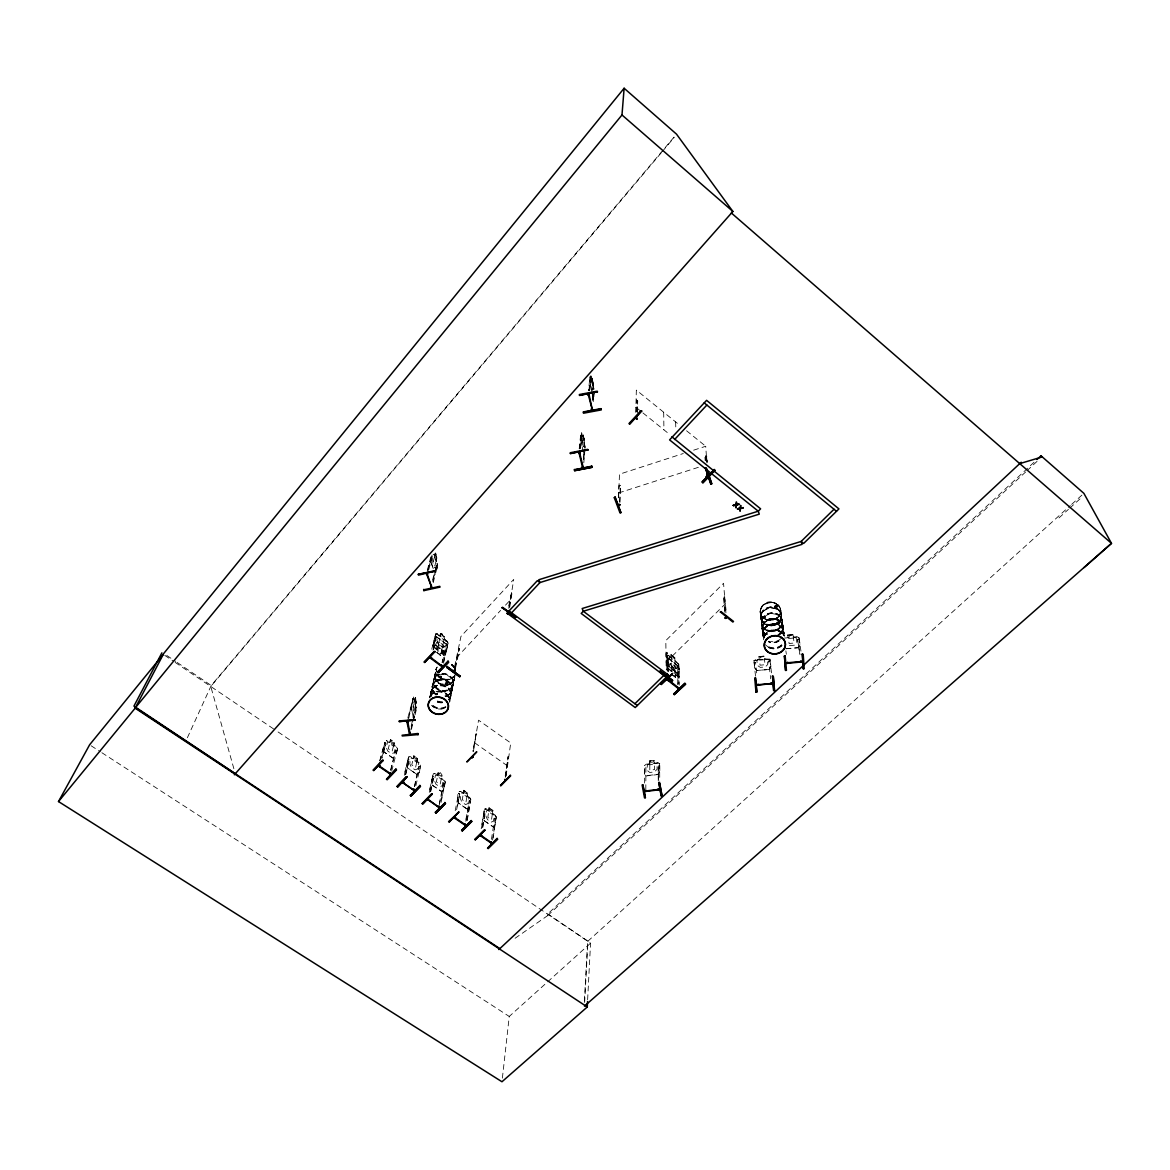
<?xml version="1.0" encoding="UTF-8"?>
<svg xmlns="http://www.w3.org/2000/svg" width="1170" height="1170" viewBox="0 0 1170 1170"><rect width="100%" height="100%" fill="white"/><g stroke="black" fill="none" stroke-linecap="round" stroke-linejoin="round"><path stroke-width="0.75" stroke-dasharray="5 3.75" d="M454.545 675.485L454.647 678.117L454.662 675.865M782.291 622.089L782.291 622.03A10.354 8.95 -7.4 0 0 766.54 615.274A10.354 8.95 -7.4 0 0 767.067 630.776A10.354 8.95 -7.4 0 0 782.291 622.118L783.724 632.107M649.657 760.924L654.717 760.442L649.657 760.924L649.642 763.776M649.818 760.997L649.833 763.995L644.611 765.56L646.206 764.2L657.979 762.884L659.778 763.674L659.822 771.41L658.081 774.511L646.089 775.973L644.553 773.282M453.273 683.616L453.273 681.525M454.545 677.693L455.539 672.838M645.811 789.721L645.898 767.14L644.509 767.301L645.898 767.14M644.451 783.081L644.597 765.414M644.714 773.238L644.758 765.429M434.845 675.28L433.69 680.34M637.036 411.65L637.694 400.974L636.48 399.994L637.284 401.412M637.401 412.908L637.694 400.974M433.47 681.291L431.116 691.616L431.745 689.583M635.763 412.352L636.348 390.107L679.726 425.222M636.188 411.913L636.48 399.994M761.524 622.425L760.939 617.541L761.377 619.808M430.911 692.596L429.726 697.832A10.106 8.512 11.7 0 1 440.944 691.046A10.106 8.512 11.7 0 1 449.646 701.166L450.713 695.974M430.955 562.258L432.139 555.121M433.236 568.605L431.072 562.2L431.218 558.236M619.72 501.901L620.466 485.009L618.988 485.477L618.652 497.82M619.924 502.427L620.466 485.009M618.462 497.294L619.515 474.186L683.295 453.521M587.632 999.692L590.558 943.166L277.129 731.323M584.386 1001.008L587.515 943.181M584.634 1002.514L587.954 941.119L1070.316 505.572M781.458 616.283A10.281 8.907 -7.5 0 0 765.809 609.468A10.281 8.907 -7.5 0 0 766.35 624.912A10.281 8.907 -7.5 0 0 781.458 616.283L781.472 616.195A10.311 8.921 -7.5 0 0 765.809 609.453A10.311 8.921 -7.5 0 0 766.335 624.926A10.311 8.921 -7.5 0 0 781.487 616.283L782.174 621.138M673.423 668.319L669.971 662.981L672.648 668.26C667.851 668.07 671.609 672.063 673.51 669.562L676.816 674.637L674.271 669.562C680.706 667.456 672.399 667.412 673.276 668.319M593.058 397.727L590.265 384.901L593.058 397.727L594.331 391.76M593.234 394.758L592.605 401.763L593.365 394.919M515.092 938.267L547.589 915.671L547.75 913.931L1034.309 462.004M593.219 401.661L593.863 394.466M594.302 391.614L593.833 397.434M593.146 382.897L592.459 379.665M593.19 383.497C593.731 390.955 592.342 372.25 591.903 380.513L590.631 375.57M593.131 386.217L592.78 390.122L592.035 381.171L593.804 389.157M592.283 400.272L592.751 395.021M592.254 378.173L591.084 382.327L592.254 390.122M583.508 459.561L584.137 452.79M584.473 448.125L584.4 439.803L582.148 433.368L585.409 448.066M583.596 459.693L584.225 452.936M583.786 462.823L584.737 452.673M584.02 454.603L585.088 449.616M413.58 718.731L411.504 708.376L411.898 704.267M584.166 439.306L584.093 440.052L583.42 436.205M584.225 439.847L584.24 442.114M589.051 390.4L589.885 376.842L588.554 390.59M584.122 442.743L583.728 446.896L582.558 442.026L582.967 437.902L585.219 448.11M589.168 390.473L590.674 375.789L591.084 376.725M590.323 381.259L590.689 376.93M589.665 390.283L590.484 376.725M583.245 434.977L583.04 437.156L582.338 435.284L581.929 439.408L583.157 447.072M579.735 448.651L581.329 433.763L580.335 448.534M579.823 448.739L581.49 432.52L582.148 433.368M581.124 438.56L581.68 432.49M760.836 616.663L760.251 611.778M579.208 448.856L580.744 433.88M760.032 611.866L761.29 607.23M761.085 614.338L761.1 619.442M761.509 622.484L761.787 620.144M762.255 625.848L761.992 628.48L763.22 623.537M764.2 617.146L765.136 616.502M763.089 631.098C762.811 640.56 760.88 616.59 762.05 625.526M502.383 1078.126L509.242 1016.452L590.558 943.166M767.242 633.57C765.56 633.409 767.608 634.184 766.467 634.184M766.496 633.145L767.432 634.418L765.926 633.862M774.774 606.133L775.3 607.332L776.31 607.098M775.242 605.855L774.613 606.367M775.754 607.157L776.558 605.811L776.441 606.864M776.792 605.987L776.47 607.128M776.88 623.098L777.977 622.045M778.942 622.572L778.459 622.074M773.472 619.793C792.222 612.934 770.679 592.166 761.246 607.201M780.624 612.948L780.902 610.579M781.194 618.535L781.648 615.844M782.013 624.37L782.481 621.665A10.515 9.097 -7.4 0 0 766.408 614.806A10.515 9.097 -7.4 0 0 766.95 630.557A10.515 9.097 -7.4 0 0 782.408 621.767M783.227 626.944L781.955 631.873M784.032 632.648L783.724 635.061A10.632 9.17 -7.2 0 0 773.004 624.195A10.632 9.17 -7.2 0 0 763.206 636.378M505.221 775.915L508.248 756.376L505.776 776.31M505.323 777.319L508.248 756.376M506.113 775.973L510.72 742.965L478.559 720.179L473.177 750.979M492.526 840.075L495.846 818.868L494.442 818.459L495.524 819.19M493.096 838.012L496.197 817.026M493.243 826.941L494.968 824.967L496.329 817.069L494.939 815.256M491.429 839.329L494.764 818.137M492.877 810.459L492.482 813.457L494.252 815.68L493.447 821.15L491.151 822.174L487.48 819.644L485.872 815.929L486.705 810.474L488.797 810.854L489.235 807.944L492.775 810.547M488.694 810.956L489.133 807.753L488.694 810.664M482.523 827.497L485.257 811.57L484.175 810.825L481.162 828.477M482.859 827.175L485.257 811.57M481.484 828.155L484.175 810.825M496.226 817.172L495.1 815.095L486.033 808.821L484.614 809.011L483.4 816.865L484.175 820.711L493.433 827.014L495.071 824.865M508.76 608.298L511.729 591.742L508.306 607.961M509.257 606.952L513.732 579.399L460.951 636.436L454.194 668.655M509.71 607.288L512.167 592.064M466.918 820.638L470.442 801.362L469.36 800.616L465.514 821.603M467.24 820.316L470.837 799.534M465.835 821.281L469.36 800.616M473.397 751.725L476.19 733.78L472.841 751.33M463.276 793.406L463.773 790.247L467.707 792.967L467.21 795.849M463.89 790.437L463.378 793.304L461.229 792.909L460.263 798.306L461.843 802.02L465.558 804.565L467.941 803.6L468.863 798.174L467.064 795.849M455.203 810.708L458.64 793.231L459.737 793.977L456.958 809.421M457.762 799.373C457.221 785.377 462.311 793.041 469.755 797.604L470.969 799.578M456.622 809.742L459.737 793.977M439.291 805.048L443.649 782.891L444.746 783.651L440.754 802.737M441.075 802.401L445.185 781.838M445.331 781.896L443.81 789.633L441.763 791.681L432.3 785.172L431.745 781.326L433.47 773.765L434.772 773.75C437.024 772.975 448.403 785.699 444.117 779.907M439.306 803.673L443.649 782.891M437.565 775.666L438.253 772.726L441.865 775.403M438.033 772.639C436.936 782.496 436.527 765.326 442.114 775.286L441.543 778.138M430.75 791.461L433.924 776.193L432.812 775.432L428.951 792.719M453.302 683.616L454.326 678.571L453.667 680.633M454.647 668.991L459.152 648.341L458.698 649.599M455.101 667.704L459.152 648.341M429.273 792.382L433.353 773.648L434.743 773.604M455.554 668.026L459.591 648.663M430.428 791.797L433.924 776.193M447.393 684.084L445.814 683.295M447.32 684.362L447.627 683.251M415.862 785.699L420.688 765.107M443.547 661.898L447.642 644.714L446.516 643.851L442.026 662.717M419.226 772.726L420.791 765.005M443.532 663.214L448.095 643.032M414.355 786.606L418.875 766.379L420.308 766.803L418.875 766.379M414.677 786.269L419.196 766.043M442.377 662.352L446.516 643.851M416.871 761.392L417.514 758.569L413.756 755.981M417.602 758.467L417.12 761.29M436.234 669.386A9.784 8.336 12 0 1 436.878 667.309A9.813 8.351 12 0 0 436.22 669.372L435.065 674.344L435.723 672.282A9.857 8.38 11.9 0 0 443.562 684.245A9.857 8.38 11.9 0 0 454.53 675.397M440.929 633.57L440.329 636.173L438.063 635.485L436.907 640.385L438.501 644.056L442.377 646.952L444.936 646.396L446.048 641.482L444.176 639.069L444.761 636.465M444.088 654.893L441.163 652.699L440.563 655.697L441.178 653.006M413.112 758.789L413.741 755.688L417.763 758.467M413.858 755.879L413.215 758.686L410.977 758.233L409.734 763.527L411.24 767.213L415.043 769.816L417.588 768.924L418.772 763.615L416.973 761.29M440.695 633.496C451.093 643.237 438.721 627.471 440.212 636.29L437.287 633.979L446.998 641.087L448.242 643.091L445.565 655.171L444.03 655.141L434.275 647.829L433.017 645.781L435.737 633.921L437.317 634.111M404.293 775.271L408.827 756.727L410.348 756.61L419.737 763.074L420.922 765.063M408.944 756.844L407.175 764.405L407.745 768.017L417.193 774.628L407.613 768.046M405.493 774.701L409.354 759.257L408.242 758.496L403.972 775.608M405.815 774.365L409.354 759.257M433.163 645.855L435.986 633.95M432.929 650.052C435.094 648.092 435.43 632.312 436.088 636.67M433.28 649.686L436.439 636.304M416.286 709.941L414.385 717.473M431.759 649.174L435.298 635.442M411.153 726.234L412.834 719.214M413.259 717.459C413.068 711.726 416.725 711.17 414.941 710.439M410.86 729.714L415.482 710.395M411.518 729.173L416.242 707.543M415.511 699.06L415.818 702.585M416.037 701.678L415.511 704.735L416.33 702L415.467 697.642M414.648 700.596L415.291 697.656M415.467 697.876L412.908 704.398L413.639 712.91L414.619 712.896L415.847 707.762L416.286 701.956L415.306 697.89M407.862 717.736L413.098 698.519L408.652 718.906M407.248 722.446L413.522 696.94L416.213 707.572M411.928 704.398L413.697 696.925M390.531 770.313L395.533 750.292L396.981 750.731L395.533 750.292M390.868 769.977L395.855 749.955M391.687 771.103L397.391 749.049C397.083 744.603 382.78 739.791 387.007 740.61M397.493 748.946L395.767 756.581M394.363 742.409L393.72 745.305L394.524 742.423L390.458 739.615L389.756 742.394M433.207 582.718L435.401 574.134M435.84 572.408L437.522 565.783M436.907 569.205L437.697 565.739M432.651 579.808L434.845 571.223M435.284 569.512L436.702 565.958L433.09 581.124M432.768 581.402L436.702 565.958M436.571 557.373L436.366 558.178L435.62 554.536M436.776 557.783L436.147 560.24L436.951 557.754M389.756 742.687L390.575 739.791L394.261 742.526M380.001 760.588L384.798 742.321L385.924 743.096L382.02 758.058M383.482 748.288L385.413 740.566M381.698 758.394L385.924 743.096M434.655 555.808C435.401 545.981 438.94 567.114 435.255 553.132M435.459 553.337L434.83 555.779L433.807 554.214L432.608 558.792L432.9 563.165L434.406 567.625L435.723 568.006L436.907 563.384L436.308 560.196M428.776 569.688L432.359 556.101M379.68 760.939L384.798 742.321M427.313 570.185L431.364 554.902M427.869 570.068L431.92 554.99M427.313 573.212L432.096 554.946M450.742 695.974L448.812 699.777M436.659 667.324L436 669.445L437.96 665.423M434.728 674.783L436.717 670.702L435.445 672.589A10.018 8.512 11.9 0 0 443.459 684.713A10.018 8.512 11.9 0 0 454.603 675.733M433.69 680.37L435.576 676.523M432.052 686.541L434.128 682.315M430.779 694.439L431.467 689.905L433.017 687.784M429.683 697.861L430.326 695.784M440.066 677.02L441.178 676.128M440.578 677.006L441.397 676.567L440.607 677.05M436.322 693.591L436.234 694.219A9.945 8.409 11.8 0 1 436.191 680.677A9.945 8.409 11.8 0 1 451.357 684.962A10.018 8.482 11.8 0 1 443.547 696.369M436.79 694.263L437.595 693.751M445.77 682.929L445.814 684.289M447.569 683.704L447.145 684.509M453.96 680.297L454.662 678.176M452.439 686.644L452.454 686.644A9.93 8.424 11.9 0 0 441.982 674.49A9.93 8.424 11.9 0 0 435.445 687.667A9.93 8.424 11.9 0 0 452.395 686.717C454.662 677.942 450.099 701.722 450.947 692.859M452.702 686.322L453.404 684.187M451.532 692.07L452.263 689.671M450.362 697.671L451.064 695.521M760.909 614.616L763.542 610.287M761.07 614.411L762.006 612.188M762.708 617.994L761.334 622.879L763.147 627.646M765.502 617.248L764.025 617.511M762.313 626.067C764.493 616.692 779.659 615.522 782.759 624.809M763.059 631.215L764.025 628.933L762.621 633.862L763.366 636.655A10.471 9.024 -7.2 0 1 773.063 624.692A10.471 9.024 -7.2 0 1 783.564 635.471L783.841 633.028L784.222 635.617M774.657 606.279L776.002 605.519M764.741 634.974L763.337 639.902A10.705 9.199 -7.1 0 1 772.361 630.06A10.705 9.199 -7.1 0 1 784.324 636.129M779.118 623.215L778.313 623.946M780.273 620.641L781.37 618.243M781.077 626.491L782.189 624.078M782.935 629.387L778.167 635.237M187.375 737.743L211.229 685.488L674.169 136.948M451.576 691.85L450.172 693.956M798.554 647.595L799.958 644.67M786.006 648.765L798.7 647.683L800.163 644.831L799.022 637.518L793.479 637.24L792.909 634.549M432.724 684.377L435.986 680.721M769.392 669.459L756.697 670.468L769.392 669.459L770.913 666.578L770.006 659.163L755.586 659.529L753.992 660.801L755.674 659.617M769.26 669.386L770.723 666.417M659.617 771.264L657.935 774.291L646.191 775.725M435.372 676.699L433.368 680.779L433.5 683.382M440.066 676.465L440.739 676.055M441.529 677.269L441.587 676.479M430.063 696.062L431.613 693.971M437.463 694.059L436.351 693.488L436.936 694.717M445.682 683.47L447.452 683.207M452.424 682.388L453.945 680.355M451.167 688.428L452.688 686.38L449.412 689.817M450.348 697.729L449.002 699.616A10.208 8.614 11.8 0 0 443.474 685.693A10.208 8.614 11.8 0 0 430.838 694.541M413.595 718.526L414.531 717.298L413.419 718.541M667.309 662.469L668.45 666.242L677.737 673.54L679.009 671.653M762.591 618.111L764.244 616.078M765.034 617.453L765.107 616.663M763.279 623.785L769.538 619.106M763.908 629.05L765.575 627.018M764.624 635.076L766.306 633.028M777.041 623.581L780.375 620.539M779.527 628.407L781.194 626.389M780.331 633.862L781.984 631.902M667.295 660.246L668.728 658.52L677.927 665.788L679.214 669.43L677.722 665.92M667.427 660.363L668.816 658.695M661.226 152.831L210.775 686.468L234.307 770.24M662.395 151.427L674.183 137.46M456.475 657.774L500.599 610.418M505.498 605.153L510.398 599.888M457.865 799.271L458.333 803.059L467.693 809.494L469.55 807.505M467.62 809.333L469.521 807.3M397.639 748.99L396.454 747.016M393.647 758.452L383.877 751.9L383.438 748.098L383.877 751.9L393.544 758.555L395.621 756.463M406.926 764.434L407.643 768.134M434.816 638.557L436.863 637.021L446.574 644.319L447.013 647.931M434.743 644.553L444.659 651.778L434.743 644.553L434.187 640.838L434.86 644.538M436.863 637.021L446.472 644.436L447.159 648.019M433.017 645.781L437.258 649.774M446.896 641.189L444.073 639.171M446.56 650.301L444.541 651.88M705.568 459.927L705.729 455.891L706.899 456.841L707.294 462.282M706.899 456.841L704.983 457.733L705.232 461.36M432.3 785.172L441.763 791.681M476.731 734.19L475.854 734.131M458.64 793.231L459.415 794.313M457.616 799.3L458.45 803.029M467.693 809.494L458.435 802.956M441.69 791.52L443.679 789.531M484.614 809.011L486.077 808.967M492.906 810.547L489.031 807.856M484.175 820.653L493.433 827.014M666.096 662.176L725.21 603.998M724.742 612.159L723.528 596.759L724.552 595.764L726.351 613.197M667.646 670.761L666.973 652.641L665.993 653.591L666.622 669.942M725.049 610.784L723.952 597.095L724.976 596.1M666.417 653.913L667.383 652.962M668.319 655.419L678.951 664.501L679.273 676.874L678.044 676.874L667.397 667.543L667.09 655.39L668.436 655.302L671.127 657.716L671.068 654.747L674.973 657.818L674.783 660.582L678.951 664.501M666.812 669.298L667.046 656.955L668.128 657.803L668.333 671.507M667.938 671.872L668.128 657.803M671.112 657.408L671.068 654.747M668.728 658.52L677.927 665.788M417.09 774.73L419.094 772.609M667.397 667.543L668.86 669.562M677.752 684.625L677.664 665.306L678.746 666.154L678.805 683.763M668.816 669.606L667.646 667.485M677.737 673.54L668.567 666.139M675.353 674.754L675.412 677.503L675.339 674.432L679.273 676.626M679.273 676.874L677.986 676.728M547.589 915.671L1025.637 471.978M1026.967 470.735L1037.658 460.804M1058.982 517.915L1068.429 509.359M1069.775 508.146L1081.914 497.133M1071.676 504.358L1083.873 493.345M435.386 676.655L437.331 675.119M434.085 682.49L438.282 679.697L443.488 679.36M441.178 677.488L441.295 676.26M432.841 687.916L434.801 686.366M431.423 694.102L433.397 692.567M451.912 678.234L453.755 676.757L449.66 679.229M437.682 694.337L436.439 694.278M450.684 683.777L452.615 682.271M450.245 693.737L446.019 696.457M444.468 651.719L446.545 650.067M434.845 638.791L436.834 637.284M775.944 618.74L778.035 617.19M777.158 622.206L778.971 622.484M777.45 622.133L777.07 623.42L778.577 623.668M754.182 660.816L759.418 659.427L759.111 656.604L764.083 656.297M649.818 763.849L647.288 765.107L647.244 770.474L649.774 772.478L654.527 771.893L657.072 769.26L657.057 763.908L654.527 763.264M441.353 677.254L440.154 676.918M435.986 680.691L438.282 679.668M759.403 659.266L756.829 660.406L757.385 665.452L760.31 667.368L765.341 666.915L767.769 664.501L767.169 659.456L764.39 658.812M437.2 694.322L437.434 693.868M437.375 694.688L437.448 693.474M448.359 695.243L446.077 696.223A10.003 8.468 11.8 0 0 450.523 683.997A10.003 8.468 11.8 0 0 435.401 681.481A10.003 8.468 11.8 0 0 436.147 694.556M693.649 450.172L705.715 446.267L706.885 462.881M618.652 492.936L698.344 467.327M705.32 456.315L706.68 457.792L704.983 457.733M619.193 485.989L620.656 485.521M431.072 562.2L434.158 571.852M437.244 563.37L437.58 565.9L433.529 552.328M584.459 439.905L583.026 434.757M591.069 376.579L593.994 389.127M775.403 605.373L776.69 605.928M775.476 605.753L776.222 605.797M776.046 607.215L774.745 606.352M764.419 617.482L765.092 616.795M769.524 619.062L775.037 618.725L779.907 620.831M760.076 611.866C760.354 618.272 767.871 621.679 773.487 619.837M438.223 679.916C443.913 678.205 451.079 681.481 452.22 687.609M449.675 679.273L444.585 679.565M447.042 684.421L446.223 684.377M484.643 809.231L485.974 809.07M657.92 762.986L654.542 763.41L654.688 760.31M658.286 780.931L658.227 765.619L659.617 765.443L658.3 766.057L658.359 781.384M459.152 791.651L460.614 791.403M787.702 635.105L793.084 634.608L793.479 637.24M792.924 634.71L787.893 635.178L788.287 637.811M784.412 638.089L796.96 636.758M797.618 639.449L799.11 639.303L797.618 639.449L799.987 654.732M789.428 645.65L794.518 645.182L796.902 642.783L796.141 637.811L793.304 637.182M785.874 648.707L798.7 647.683M758.935 656.677L764.244 656.034L764.551 658.71M764.405 658.959L769.845 659.368M755.542 662.308L754.123 662.922L755.542 662.308L757.019 676.099M768.573 661.108L770.05 660.977L768.573 661.108L770.708 678.834M413.346 699.733L412.571 698.563M411.504 708.376L413.419 718.746M667.222 655.522L668.377 655.551M435.737 633.921L437.39 633.862M768.12 620.129L770.811 620.261M766.789 634.52L765.97 634.038M446.37 682.49A1.55 1.316 11.7 0 1 448.008 684.406A1.55 1.316 11.7 0 1 445.346 684.552A1.55 1.316 11.7 0 1 446.37 682.49L447.466 682.797M446.764 682.636C442.011 683.207 449.572 686.892 447.481 683.031M446.735 684.655L445.975 684.245M437.668 775.564L435.474 775.14L434.377 780.492L435.913 784.178L439.671 786.766L442.143 785.831L443.196 780.463L441.397 778.138M389.859 742.584L387.577 742.102L386.217 747.337L387.694 751.008L391.526 753.656L394.144 752.793L395.46 747.542L393.661 745.202M446.501 684.348L445.594 684.026M441.061 652.816L443.357 653.474L444.468 648.487L442.874 644.816L438.999 641.906L436.425 642.462L435.269 647.419L437.156 649.876M772.814 602.257L775.359 603.018M675.207 674.549L677.167 675.192L677.05 670.088L675.031 666.359L671.361 663.478L671.258 658.491L674.914 661.357L675.031 666.388L671.346 663.507L669.43 664.077L669.518 669.167L671.507 671.639M671.244 657.598L669.298 656.94L669.386 661.957L671.39 665.672L675.075 668.553L675.192 673.642L671.492 670.732L671.404 665.642L675.075 668.538L676.991 667.938L676.874 662.907L674.9 660.597L674.841 657.803M796.902 636.86L799.022 637.518M659.778 763.674L657.979 762.884M446.998 682.812L447.73 683.031M765.034 644.553L769.114 647.741M779.147 630.776L781.443 632.136M764.025 623.42L766.277 624.736M766.994 630.601L762.972 627.486L764.829 629.343M777.553 623.917L776.851 622.923L777.333 623.785M778.313 624.78L782.394 627.954L784.017 632.59M765.633 619.31A10.252 8.907 -7.7 0 1 765.092 603.881A10.252 8.907 -7.7 0 1 780.712 610.696A10.252 8.907 -7.7 0 1 765.633 619.31L761.67 616.312M776.017 608.064L779.907 611.12M776.807 613.855L779.088 615.201M91.143 745.773L100.342 751.725M101.863 752.719L509.242 1016.452M166.74 655.419L175.632 661.43M177.123 662.439L211.229 685.488M547.75 913.931L587.954 941.119M164.765 655.375L173.672 661.386M175.149 662.395L275.623 730.299M384.477 742.658L385.603 743.447M407.921 758.818L409.047 759.593M432.49 775.754L433.602 776.514M443.328 783.227L444.424 783.988M469.038 800.938L470.121 801.684M483.853 811.146L484.936 811.892M463.788 790.54L467.459 793.07M474.61 742.774L507.517 765.897M446.165 644.217L447.291 645.065M440.563 655.39L436.644 652.45L440.68 655.58M666.651 657.306L667.734 658.154M677.284 665.672L678.366 666.52M668.991 669.445L671.639 671.521M671.682 674.286L675.397 677.196M671.551 674.271L675.529 677.401M670.951 654.864L674.841 657.935M635.91 407.262L641.511 411.781M642.915 412.908L669.372 434.216M686.556 430.765L705.715 446.267M436.059 694.57L432.841 690.856M436 694.819L432.783 691.09L432.11 686.293M450.231 683.075L439.832 677.62L436.659 673.92A9.843 8.38 12 0 0 453.609 676.743M451.942 664.545L455.101 668.275M763.586 632.765L765.356 634.564M762.27 621.636L764.112 623.478M781.355 632.078L783.242 633.979M779.001 615.142L780.858 617.014M777.582 604.334L779.293 606.104M778.299 609.409L780.039 611.208M754.928 667.865L756.829 670.366M756.844 670.512L754.767 668.055M434.085 685.415L435.43 687.463M447.715 694.995L449.061 697.057L447.686 694.951M436.805 681.423L435.459 679.39L436.79 681.437M448.987 688.735L450.362 690.841M451.357 677.459L452.717 679.536M450.245 683.09L452.263 687.36L452.22 689.92M446.808 641.233L447.993 643.134M469.579 797.764L470.735 799.636M581.49 432.52L581.973 433.558M761.114 619.457L762.46 621.811M762.46 630.615L765.385 634.798A10.442 9.024 -7.3 0 1 765.677 621.416A10.442 9.024 -7.3 0 1 780.99 622.221A10.442 9.024 -7.3 0 1 778.123 635.427M781.633 622.396L782.745 624.575M782.203 627.764L783.549 630.177M783.271 634.023L784.426 636.202M783.052 633.789L784.149 635.91A10.53 9.053 -7.1 0 0 773.706 629.694A10.53 9.053 -7.1 0 0 763.805 637.036M781.194 613.387L779.849 611.033L780.931 613.139M780.668 616.824L782.452 621.606M763.337 636.553L762.942 634.345L763.542 639.405M590.821 375.541L591.274 376.681M667.441 662.556L668.67 666.125M436.161 566.075L436.6 567.377M432.125 688.603L432.812 691.06M433.383 683.178L434.158 685.547M434.743 677.167L435.518 679.521M448.987 696.91L449.763 699.324M450.274 690.709L451.064 693.093M452.644 679.404L453.404 684.128M449.66 699.075L449.763 701.693A10.267 8.643 11.7 0 0 442.202 691.572A10.267 8.643 11.7 0 0 430.15 696.018M584.196 454.56L581.066 442.289L583.172 451.079M781.209 613.446L781.633 615.786M782.774 624.59L783.213 627.193M798.847 637.562L801.245 652.904M797.647 639.931L800.031 655.229M593.19 385.53L593.716 388.923M787.688 634.959L788.083 637.591M780.624 610.491A10.194 8.848 -7.7 0 1 765.633 619.062A10.194 8.848 -7.7 0 1 765.107 603.735A10.194 8.848 -7.7 0 1 780.624 610.491L781.355 615.318A10.296 8.921 -7.6 0 1 766.218 623.946A10.296 8.921 -7.6 0 1 765.677 608.488A10.296 8.921 -7.6 0 1 781.355 615.318A10.267 8.907 -7.6 0 1 766.233 623.932A10.267 8.907 -7.6 0 1 765.692 608.502A10.267 8.907 -7.6 0 1 781.326 615.318M785.874 650.871L786.357 654.264M769.845 659.207L771.747 674.754M758.92 656.531L759.213 659.193M753.977 660.64L754.942 668.026M754.08 662.439L755.528 676.231M725.926 612.861L723.557 583.289L665.818 640.59L666.198 669.62M706.68 457.792L706.929 461.419M705.729 455.891L706.11 461.316M590.499 384.93L590.294 381.098L590.309 384.974M581.285 442.304L581.08 438.399L581.095 442.333M675.616 421.902L675.836 429.024M678.819 664.443L679.243 685.123M677.664 665.306L678.147 684.26M674.578 675.412L674.607 676.333M663.683 412.235L663.931 429.843M666.973 652.641L667.222 670.644M434.743 674.856L434.86 677.459M430.794 692.157L430.911 694.804A10.047 8.482 11.8 0 1 443.357 686.19A10.047 8.482 11.8 0 1 448.739 699.938M659.587 763.601L659.778 781.209M451.079 693.152L451.05 695.463M442.011 674.008A10.091 8.556 11.9 0 1 452.936 685.708A10.091 8.556 11.9 0 1 436.615 688.589A10.091 8.556 11.9 0 1 439.481 674.461M436.191 694.293A10.018 8.482 11.8 0 1 436.117 680.75A10.018 8.482 11.8 0 1 451.401 685.079A9.945 8.409 11.8 0 1 443.562 696.179M442.172 673.481A9.916 8.409 11.9 0 1 453.141 684.304A9.916 8.409 11.9 0 1 438.238 688.808A9.916 8.409 11.9 0 1 437.448 674.914M442.07 673.701A10.077 8.556 11.9 0 1 452.995 685.401A10.077 8.556 11.9 0 1 436.688 688.282A10.077 8.556 11.9 0 1 439.54 674.139M451.825 664.633A9.813 8.351 12 0 1 454.896 668.26M454.311 676.406A9.872 8.38 11.9 0 1 443.342 685.24A9.872 8.38 11.9 0 1 435.503 673.247M436.79 674.227A9.813 8.351 12 0 0 445.799 679.887A9.813 8.351 12 0 0 454.794 675.207A9.799 8.336 12 0 1 445.799 679.872A9.799 8.336 12 0 1 436.805 674.227A9.769 8.322 12 0 0 453.492 677.006M436.103 669.884A9.813 8.351 12 0 1 436.746 667.792A9.769 8.322 12 0 0 436.147 669.884A9.799 8.336 12 0 1 436.761 667.807M454.794 668.772A9.813 8.351 12 0 0 451.708 665.145A9.799 8.336 12 0 1 454.779 668.787A9.769 8.322 12 0 0 451.693 665.16M436.132 669.562A9.843 8.38 12 0 1 436.79 667.47M451.796 664.809A9.843 8.38 12 0 1 454.896 668.45A9.784 8.336 12 0 0 451.81 664.662M454.545 676.041A10.018 8.526 11.9 0 1 443.386 685.035A10.018 8.526 11.9 0 1 435.43 672.838M443.328 708.654A10.106 8.512 11.7 0 1 431.525 705.32M430.136 696.764A10.106 8.512 11.7 0 1 442.011 692.391A10.106 8.512 11.7 0 1 449.426 702.219M445.77 707.411A10.267 8.658 11.7 0 1 431.481 705.027M430.077 696.34A10.267 8.658 11.7 0 1 442.128 691.894A10.267 8.658 11.7 0 1 449.66 701.868M436.074 695.024A9.945 8.424 11.8 0 1 435.328 682.008A9.945 8.424 11.8 0 1 450.362 684.523A9.945 8.424 11.8 0 1 445.858 696.662M436.088 694.761A10.018 8.482 11.8 0 1 435.342 681.657A10.018 8.482 11.8 0 1 450.494 684.187A10.018 8.482 11.8 0 1 445.945 696.413M442.245 702.6A10.208 8.614 11.8 0 1 434.757 700.479M445.814 706.607A10.106 8.512 11.7 0 1 431.759 704.267M442.158 702.819A10.047 8.482 11.8 0 1 434.772 700.742M445.843 707.089A10.267 8.643 11.7 0 1 431.554 704.706M431.613 696.442A10.208 8.614 11.8 0 1 435.474 686A10.208 8.614 11.8 0 1 448.417 688.165A10.208 8.614 11.8 0 1 449.017 699.338M442.318 702.278A10.208 8.614 11.8 0 1 437.127 701.415M431.847 696.033A10.033 8.482 11.8 0 1 435.635 685.766A10.033 8.482 11.8 0 1 448.373 687.901A10.033 8.482 11.8 0 1 448.958 698.899M442.377 701.781A10.033 8.482 11.8 0 1 435.006 699.704M765.546 634.506A10.384 8.965 -7.3 0 1 765.692 621.241A10.384 8.965 -7.3 0 1 780.917 622.06A10.384 8.965 -7.3 0 1 778.065 635.164M765.472 634.301A10.442 9.009 -7.3 0 1 765.619 620.963A10.442 9.009 -7.3 0 1 780.931 621.782A10.442 9.009 -7.3 0 1 778.065 634.974M765.516 634.111A10.354 8.936 -7.3 0 1 765.663 620.875A10.354 8.936 -7.3 0 1 780.843 621.694A10.354 8.936 -7.3 0 1 778.006 634.769M781.838 645.752A10.545 9.067 -7.1 0 1 766.994 646.63M763.922 638.059A10.545 9.067 -7.1 0 1 772.463 630.864A10.545 9.067 -7.1 0 1 783.139 634.71M781.911 645.489A10.705 9.199 -7.1 0 1 766.847 646.396M763.717 637.679A10.705 9.199 -7.1 0 1 772.39 630.367A10.705 9.199 -7.1 0 1 783.227 634.272M765.604 635.017A10.384 8.965 -7.3 0 1 765.75 621.753A10.384 8.965 -7.3 0 1 780.975 622.572A10.384 8.965 -7.3 0 1 778.138 635.69M778.928 640.999A10.632 9.17 -7.2 0 1 768.354 641.628M781.692 644.728A10.53 9.053 -7.1 0 1 766.876 645.606M778.898 641.233A10.471 9.024 -7.2 0 1 768.471 641.847M781.867 645.182A10.705 9.199 -7.1 0 1 766.803 646.074M763.162 636.071A10.632 9.17 -7.2 0 1 772.96 623.888A10.632 9.17 -7.2 0 1 783.637 634.842M778.898 640.677A10.632 9.17 -7.2 0 1 768.31 641.321M764.405 637.782A10.457 9.009 -7.2 0 1 771.571 623.844A10.457 9.009 -7.2 0 1 783.432 634.462M780.858 638.659A10.457 9.009 -7.2 0 1 770.898 641.584M765.619 634.988A10.369 8.95 -7.3 0 1 765.121 622.323A10.369 8.95 -7.3 0 1 779.761 621.446A10.369 8.95 -7.3 0 1 780.214 634.111M653.679 760.997L653.679 761.948L650.652 762.313L650.666 761.377L653.679 760.997M649.803 764.8L649.789 770.167L654.527 769.582L654.527 764.215L649.803 764.8M492.307 814.335L491.488 819.804L487.831 817.289L488.65 811.819L492.307 814.335M492.146 810.488L492.014 811.453L489.674 809.845L489.82 808.88L492.146 810.488M466.903 796.814L465.952 802.225L462.252 799.68L463.218 794.269L466.903 796.814M466.815 792.997L466.654 793.947L464.3 792.324L464.461 791.373L466.815 792.997M441.207 779.088L440.139 784.456L436.381 781.867L437.478 776.514L441.207 779.088M441.207 775.3L441.017 776.251L438.633 774.598L438.823 773.662L441.207 775.3M416.754 762.226L415.555 767.535L411.767 764.917L412.995 759.622L416.754 762.226M440.052 653.635L439.847 654.527L437.331 652.641L437.536 651.748L440.052 653.635M443.986 636.378L443.781 637.24L441.514 634.52L443.986 636.378M416.827 758.482L416.622 759.418L414.209 757.75L414.414 756.814L416.827 758.482M442.392 646.937L441.266 651.909L437.361 648.984L438.516 644.026L442.392 646.937M443.986 639.931L442.86 644.846L438.984 641.935L440.125 637.036L443.986 639.931M415.409 705.583L414.18 710.702L413.346 706.607L414.589 701.488L415.409 705.583M393.427 746.138L392.096 751.389L388.279 748.756L389.625 743.506L393.427 746.138M393.573 742.409L393.339 743.345L390.897 741.648L391.131 740.727L393.573 742.409M436.103 561.015L434.918 565.622L433.412 561.191L434.611 556.584L436.103 561.015M437.287 641.394L439.32 646.601C433.149 645.972 437.419 650.564 440.081 647.902L442.947 652.918L441.031 647.902L444.468 646.776L443.108 645.796L440.198 646.674L437.287 641.394M792.075 635.076L788.843 635.383L788.975 636.261L792.207 635.953L792.075 635.076M793.435 638.074L788.404 638.542L789.121 643.5L794.196 643.032L793.435 638.074M763.235 656.662L760.047 656.955L760.149 657.847L763.337 657.555L763.235 656.662M764.493 659.704L759.505 660.158L760.061 665.203L765.078 664.735L764.493 659.704M674.212 658.622L671.858 655.887L674.212 658.622M762.504 630.82L761.992 628.246L762.46 630.835M436.907 673.715A9.813 8.351 12 0 0 453.624 676.523A9.784 8.336 12 0 1 436.922 673.73M775.052 607.625A1.477 1.287 -8.1 0 0 777.216 606.382A1.477 1.287 -8.1 0 0 774.964 605.402A1.594 1.389 -8.1 0 0 775.008 607.8A1.594 1.389 -8.1 0 0 777.348 606.455A1.594 1.389 -8.1 0 0 774.92 605.402A1.477 1.287 -8.1 0 0 775.052 607.625M765.706 619.544A10.179 8.833 -7.6 0 0 780.668 610.989A10.179 8.833 -7.6 0 0 765.18 604.232A10.179 8.833 -7.6 0 0 765.706 619.544M766.233 624.692A10.442 9.053 -7.5 0 0 781.575 615.947A10.442 9.053 -7.5 0 0 765.692 609.014A10.442 9.053 -7.5 0 0 766.233 624.692M766.95 629.782A10.34 8.936 -7.4 0 0 782.145 621.138A10.34 8.936 -7.4 0 0 766.423 614.294A10.34 8.936 -7.4 0 0 766.95 629.782M766.906 630.25A10.501 9.082 -7.4 0 0 782.364 621.46A10.501 9.082 -7.4 0 0 766.379 614.513A10.501 9.082 -7.4 0 0 766.906 630.25M766.189 624.4A10.442 9.053 -7.6 0 0 781.545 615.639A10.442 9.053 -7.6 0 0 765.648 608.722A10.442 9.053 -7.6 0 0 766.189 624.4M777.289 624.21A1.506 1.302 -7.8 0 0 779.512 622.937A1.506 1.302 -7.8 0 0 777.216 621.943A1.623 1.404 -7.8 0 0 777.246 624.385A1.623 1.404 -7.8 0 0 779.644 623.025A1.623 1.404 -7.8 0 0 777.172 621.957A1.506 1.302 -7.8 0 0 777.289 624.21"/><path stroke-width="1.5" d="M589.314 395.226L588.393 395.592L588.174 393.851M591.859 410.699L591.376 408.9L592.342 409.047M645.299 797.399L644.538 797.969L642.125 784.924L642.93 784.894L645.401 797.852L642.798 784.836M645.972 790.774L645.65 791.505L645.884 790.32M641.584 410.904L629.65 423.774M641.672 411.328L640.911 410.714L628.963 423.584L629.723 424.198L641.672 410.948M635.617 418.202L636.889 419.284L637.255 418.436L635.617 418.129L637.182 418.494M407.423 721.978L406.97 721.071M407.526 721.027L407.935 722.446L407.058 722.314M615.04 497.148L614.294 497.703L620.012 512.957L620.846 512.328M706.636 475.371L707.133 474.684L708.376 475.78M706.621 475.21L708.186 476.585M620.934 512.665L615.157 497.074M163.273 654.366L89.622 744.778L58.5 801.552L501.974 1081.753L587.267 1006.99L587.545 1001.52M668.45 680.062C665.101 677.869 669.474 681.437 667.88 680.384M679.331 688.501L667.587 679.185M679.463 688.662L677.839 688.062L679.068 689.028M418.07 734.599L402.275 735.974L402.114 735.228L418.026 733.488M601.102 408.622L583.333 411.913M499.853 948.621L135.413 707.704L621.987 114.982L624.122 88.247L676.523 134.155L732.815 211.39L731.382 213.013L1111.5 543.363L1084.034 567.582M574.411 469.404L574.587 470.706L591.947 467.327L591.771 466.055M591.771 466.464L574.368 469.813L591.786 466.201M597.431 392.125L597.226 391.19L579.355 394.524L579.559 395.46L597.431 391.672M587.866 450.26L587.662 449.353L570.199 452.761L570.419 453.653L587.881 449.777M589.212 395.621L589.285 394.612M579.15 453.609L579.925 453.214M500.541 784.953L500.804 785.699L510.427 775.125M504.636 779.615L505.001 780.741M504.972 779.264L504.621 780.375M497.762 839.197L488.212 848.616L487.539 848.162L497.177 838.276M492.146 843.643L490.888 842.078M491.005 842.956L491.224 841.756M484.906 830.437L484.219 829.969L474.684 839.402L475.356 839.855L484.892 829.91M479.963 835.321L481.411 835.599M481.309 836.243L481.747 835.278M502.208 607.479L515.341 617.277M378.246 765.823L379.826 766.174M507.327 613.606L507.795 613.723M507.327 613.372L507.692 614.279M471.174 820.462L471.773 821.442L462.267 830.934L461.667 829.954M389.727 772.946L390.985 774.54M466.157 825.903L464.899 824.323M464.797 824.967L465.236 823.987M402.246 782.306L403.577 783.213L404.133 782.233M461.755 830.056L471.203 820.901L461.58 830.466M472.534 757.18L471.7 757.443M472.27 757.838L472.87 756.829M402.465 782.467L414.78 790.876L413.61 789.267M458.845 812.009L448.578 821.603L449.265 822.071L458.742 811.995M454.516 817.216C452.6 817.186 455.934 819.658 455.656 817.435M467.035 761.626L476.512 751.827M617.95 504.826L619.793 504.913M619.998 504.782L618.14 505.352M427.386 799.49L428.483 800.236M439.876 807.944L438.618 806.364M444.878 802.444L445.478 803.424L436.015 813.048L435.43 812.068M735.769 504.679L733.122 505.425L735.769 504.679L736.237 501.959M735.813 507.59L736.296 505.133L738.957 504.153L736.266 504.928L735.813 507.59L735.696 505.045L733.619 505.645L735.696 505.045M438.955 806.028L438.501 806.993M740.025 508.087L737.363 508.833L740.025 508.087L740.493 505.381M740.054 510.983L740.522 508.321L740.054 510.983L739.952 508.438L737.875 509.052L739.952 508.438M429.639 657.438L431.306 658.037M435.503 812.17L444.907 802.942L435.328 812.58M459.722 676.728L446.735 667.339L459.693 676.801L460.351 675.733M442.567 667.046L441.266 665.408M432.3 794.401L431.613 793.904L422.165 803.615L422.867 804.082L432.3 793.874M454.399 670.337L453.536 671.156L454.794 669.576M454.004 671.682L455.247 669.913M706.11 476.643L706.709 477.228M738.987 504.358L736.339 504.548L736.734 502.369M740.595 507.955L743.228 507.765L740.595 507.955L740.99 505.776M432.139 794.211L422.867 803.556M447.978 661.123L448.593 662.118L438.341 672.648L437.726 671.653M437.814 671.755L448.066 661.226M447.379 666.344L446.706 667.397M419.854 785.289L420.44 786.284L411.036 796.009L410.451 795.03M413.683 790.13L413.931 788.931M441.616 665.043L442.918 666.681M397.098 786.459L406.487 776.646L397.039 786.459L397.727 786.957L407.131 776.631M434.947 651.939L434.231 651.397L423.993 662.015L424.71 662.542L434.947 651.441M430.765 658.359L431.569 657.555M397.727 786.957L407.028 776.997M415.189 720.413L415.043 719.652L399.16 720.939L399.321 721.685L415.277 719.872M407.657 721.305L410.26 734.438L409.573 732.522M410.129 732.478L410.29 734.584M424.725 662.059L434.772 651.748M395.84 769.421L396.542 769.904L387.182 779.761L386.48 779.279L395.957 768.924M389.785 773.794L390.049 772.609M507.4 613.65L508.409 612.7M430.765 586.857L430.969 585.965M418.26 574.28L418.524 575.128L434.845 571.092M431.54 585.848L430.838 586.521M383.087 760.675L382.371 760.193L373.04 770.123L373.742 770.606L383.102 760.164M379.343 766.672L380.148 765.838M423.716 589.387L423.876 590.616L440.052 587.091L439.759 586.331L423.598 589.826L423.876 590.645M427.065 574.528L427.635 574.397M578.828 452.015L579.881 453.711M677.693 687.375L677.839 688.282M666.154 675.894L667.09 674.885M667.807 674.447L666.593 676.231M472.695 757.399L471.773 757.399L472.738 757.253M660.129 670.863L672.589 680.311M644.129 791.169L645.884 790.949M460.19 676.231L447.233 666.754L460.263 676.202M58.5 801.552L135.164 708.172L163.771 653.416L624.122 88.247M756.61 684.757L757.999 685.342L757.765 684.582M161.899 652.831L133.936 706.11L235.287 773.721M771.118 683.529L773.019 683.85M785.86 662.922L787.6 663.405L787.644 662.161M454.984 670.761L454.282 671.507M476.775 752.003L466.976 761.962M508.058 612.831L508.877 613.036M785.582 670.366L784.441 655.975L785.509 670.439L786.445 670.351L785.172 655.858M756.756 691.748L755.498 677.957L756.917 692.172L756.069 692.187M667.66 675.309L666.71 676.114M725.897 618.418L725.195 618.023L726.073 617.146M726.643 617.584L725.649 618.433M659.675 789.808L658.3 789.326L658.593 790.013M620.787 512.65L615.025 497.425M426.377 573.753L427.196 573.578M725.195 617.877L725.839 618.36M583.347 468.073C584.459 465.718 580.759 466.713 583.084 466.596M588.159 394.1L592.444 410.407L588.905 393.763M589.168 395.445L588.422 395.401M591.347 409.222L592.239 409.061M234.336 774.803L732.888 211.448L621.987 114.982M511.626 612.802L539.955 582.558L759.271 514.142L758.262 511.202L669.591 439.891L706.592 400.33L838.948 508.906L803.615 543.465L801.128 541.461L582.163 608.517L583.303 611.252L668.436 675.09L635.237 707.558L507.019 613.095L537.381 580.627L539.955 582.558L538.77 579.764L758.262 511.202L760.617 508.833L671.902 436.82M674.563 439.525L706.87 405.054M373.683 770.416L382.985 760.529M502.076 607.961L502.661 607.347L515.78 617.146L515.195 617.76M507.882 614.162L508.774 613.226M395.957 769.363L386.597 779.22M515.78 617.116L502.222 607.756M410.334 795.542L419.854 785.728L410.451 795.468M411.021 795.951L420.44 786.255M437.624 672.121L447.993 661.533M438.341 672.589L448.607 662.103M714.885 470.296L702.877 482.771L714.958 470.369L714.183 469.389M431.672 793.904L422.195 803.571M439.569 807.812L427.869 799.168M436 812.989L445.478 803.41M449.207 821.881L458.655 812.36M484.804 830.276L475.298 839.68M634.9 703.726L663.858 675.368M834.02 509.242L801.128 541.461L802.094 544.357L583.303 611.252L581.197 613.446L666.286 677.181M720.31 612.202L720.954 611.574L733.517 621.431L732.873 622.045L720.457 611.983M725.21 618.096L726 617.087M666.271 675.792L667.383 674.125M672.589 680.779L671.975 681.379L659.544 671.858L660.143 671.331L672.501 680.413M660.743 683.967L672.574 673.818L661.416 684.538L660.728 684.011L672.56 673.51M498.844 949.557L1021.234 462.223M677.708 687.975L678.468 687.697M674.315 694.57L673.745 694.073L684.903 683.602L685.576 684.143L674.315 694.585L673.627 693.591M673.745 694.073L684.889 683.134M674.256 694.483L685.576 684.114M1036.986 459.517L1040.993 455.788L1083.873 493.345L1111.5 543.363L584.444 1006.127M454.326 670.293L455.159 670.571M667.032 674.827L667.851 675.119M505.221 780.726L505.06 779.937M618.257 504.65L619.544 504.27M614.294 497.703L615.142 497.484M378.568 765.487L391.306 774.189M705.466 468.132L710.804 484.058L711.755 483.766L706.329 468.219L705.349 468.146M706.285 476.585L707.996 476.044M708.011 476.643L706.68 477.155M619.822 504.84L618.52 505.323M705.525 468.424L710.907 483.927L711.74 483.751L706.3 468.205M429.99 657.072L431.438 658.14M480.285 835L492.482 843.321M1019.743 463.612L1041.666 457.09L1040.993 455.788M738.957 504.153L736.339 504.548M740.537 508.541L743.213 507.561M801.216 661.445L801.099 662.161L802.386 661.328M570.39 453.448L587.823 449.982M582.484 467.883L583.347 467.722M591.947 467.327L574.587 470.676M579.53 395.255L597.387 391.848M439.671 807.856L427.533 799.505M454.296 817.23L466.494 825.567M661.284 795.863L658.885 782.862L661.152 795.966L662.015 795.849L659.617 782.832L658.739 782.467M442.348 666.958L429.858 657.686M644.29 791.139L659.909 789.253M644.377 791.593L659.822 789.721M784.368 656.048L785.304 655.96M802.167 653.928L803.19 654.322L804.229 668.728L803.293 668.816L802.474 654.322M786.035 662.907L802.576 661.401M786.079 663.405L802.605 661.898M773.531 690.198L774.511 690.592L773.326 676.392L772.332 676.026M756.434 684.845L772.8 683.382L756.537 685.386M659.544 782.803L662.001 795.805M773.238 676.362L774.511 690.578M773.721 690.592L772.536 676.406L773.692 690.549M426.918 573.3L431.905 587.866L426.421 573.578M582.748 468.19L578.872 452.19M491.839 843.526L480.168 835.541M414.546 790.715L402.378 782.32M465.865 825.771L454.048 817.698M390.678 774.408L378.451 766.057M430.326 657.218L442.786 666.578M678.746 688.881L667.032 679.726M135.164 708.172L587.267 1006.99M509.067 610.915L637.328 705.51M702.877 482.786L702.146 482.186L714.3 469.77L702.117 481.777M707.046 474.698L708.172 475.503M636.027 417.675L637.27 418.684M704.208 402.875L836.506 511.29M497.221 838.788L487.714 848.206M471.788 821.428L462.267 830.919M510.69 775.856L500.804 785.684M510.412 775.593L500.526 785.421M434.714 571.34L418.29 574.324L434.523 570.784L434.772 571.589M399.306 721.495L415.16 720.164M409.515 734.351L406.867 721.363M579.486 452.073L583.303 467.898M417.924 733.97L418.07 734.716M800.777 660.962L800.909 662.044M771.045 682.929L771.162 684.026M758.058 684.099L758.16 685.196M755.484 677.591L754.723 678.103L755.995 692.26M802.24 654.41L803.293 668.816M658.154 788.829L658.242 789.911M601.102 409.017L583.289 412.293L583.494 413.215L601.278 409.909L601.073 409.003M430.311 710.57A10.15 8.526 11.7 0 0 447.627 709.62A10.15 8.526 11.7 0 0 436.966 697.218A10.15 8.526 11.7 0 0 430.311 710.57M430.326 710.38A10.208 8.585 11.7 0 0 447.73 709.429A10.208 8.585 11.7 0 0 437.01 696.954A10.208 8.585 11.7 0 0 430.326 710.38M769.831 653.065A10.574 9.082 -7 0 0 785.406 644.304A10.574 9.082 -7 0 0 769.304 637.343A10.574 9.082 -7 0 0 769.831 653.065M769.772 652.904A10.647 9.126 -7 0 0 785.436 644.085A10.647 9.126 -7 0 0 769.246 637.094A10.647 9.126 -7 0 0 769.772 652.904"/></g></svg>
